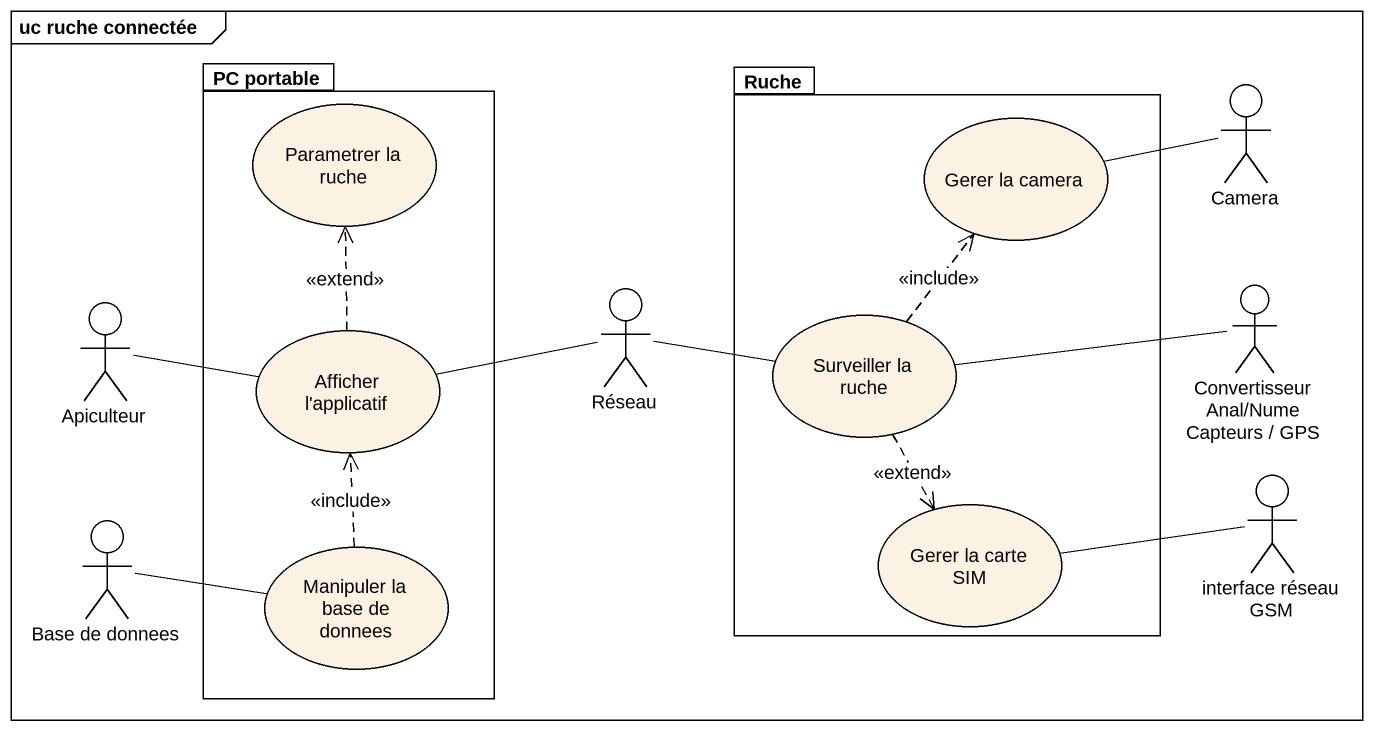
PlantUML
@startuml
mainframe uc ruche connectée
package "PC portable" as PC_portable {
  usecase "Parametrer la ruche" as Parametrer_la_ruche
  usecase "Afficher l'applicatif" as Afficher_l_applicatif
  usecase "Manipuler la base de donnees" as Manipuler_la_base_de_donnees
}
package Ruche {
  usecase "Gerer la camera" as Gerer_la_camera
  usecase "Surveiller la ruche" as Surveiller_la_ruche
  usecase "Gerer la carte SIM" as Gerer_la_carte_SIM
}
actor Camera
actor Apiculteur
actor Réseau
actor "Convertisseur Anal/Nume Capteurs / GPS" as Convertisseur_Anal_Nume
actor "interface réseau GSM" as interface_réseau_GSM
actor "Base de donnees" as Base_de_donnees
Camera -left- Gerer_la_camera
Apiculteur -right- Afficher_l_applicatif
Réseau -right- Surveiller_la_ruche
Surveiller_la_ruche .up.> Gerer_la_camera : <<include>>
Surveiller_la_ruche -right- Convertisseur_Anal_Nume
Surveiller_la_ruche ..> Gerer_la_carte_SIM : <<extend>>
Afficher_l_applicatif .up.> Parametrer_la_ruche : <<extend>>
Afficher_l_applicatif -right- Réseau
interface_réseau_GSM -left- Gerer_la_carte_SIM
Base_de_donnees -right- Manipuler_la_base_de_donnees
Manipuler_la_base_de_donnees .up.> Afficher_l_applicatif : <<include>>
@enduml
